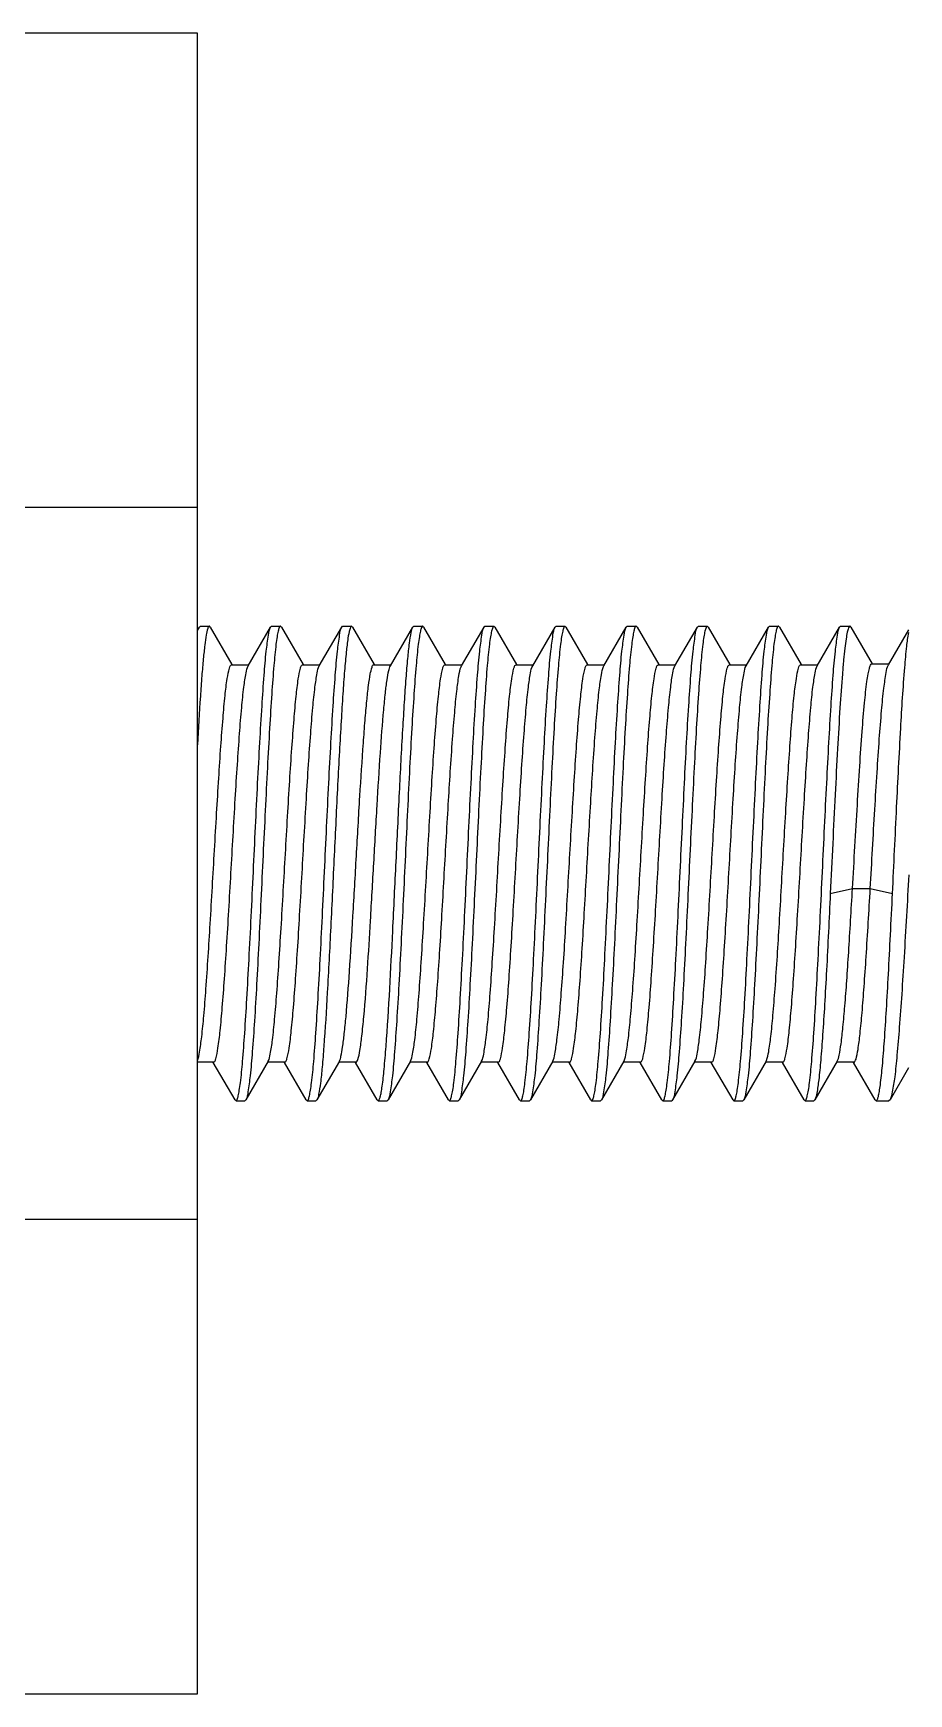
# Model space of a CAD drawing. Extents: x -409572 to -157272, y 600795 to 878326.
# Drawn here: x -391327.4 to -391234.4, y 801119.4 to 801295.6 of the extents above; entities that cross this region are included whole.
import ezdxf

# ---------------------------------------------------------------- set-up
doc = ezdxf.new("R2010")
doc.units = 0
doc.header["$LTSCALE"] = 1000
doc.header["$MEASUREMENT"] = 0
doc.layers.get('0').update_dxf_attribs({"linetype": 'CONTINUOUS'})

msp = doc.modelspace()

# ---------------------------------------------------------------- linework, layer by layer
at = {"linetype": 'CONTINUOUS'}
for p, q in [((-391309.92, 801295.6), (-391525.45, 801295.6)), ((-391309.92, 801119.4), (-391309.92, 801295.6)), ((-391309.92, 801245.26), (-391330.06, 801245.26)), ((-391309.92, 801232.22), (-391309.71, 801232.59)), ((-391309.71, 801232.59), (-391309.61, 801232.67)), ((-391309.61, 801232.67), (-391308.66, 801232.67)), ((-391309.61, 801232.67), (-391308.66, 801232.67)), ((-391308.66, 801232.67), (-391308.68, 801232.67)), ((-391308.56, 801232.59), (-391308.66, 801232.67)), ((-391308.56, 801232.59), (-391306.26, 801228.62)), ((-391304.54, 801228.49), (-391302.16, 801232.59)), ((-391302.16, 801232.59), (-391302.06, 801232.67)), ((-391302.06, 801232.67), (-391301.11, 801232.67)), ((-391302.06, 801232.67), (-391301.11, 801232.67)), ((-391301.11, 801232.67), (-391301.13, 801232.67)), ((-391301.01, 801232.59), (-391301.11, 801232.67)), ((-391301.01, 801232.59), (-391298.71, 801228.62)), ((-391296.99, 801228.49), (-391294.6, 801232.59)), ((-391294.6, 801232.59), (-391294.51, 801232.67)), ((-391294.51, 801232.67), (-391293.56, 801232.67)), ((-391294.51, 801232.67), (-391293.56, 801232.67)), ((-391293.56, 801232.67), (-391293.57, 801232.67)), ((-391293.46, 801232.59), (-391293.56, 801232.67)), ((-391293.46, 801232.59), (-391291.16, 801228.62)), ((-391289.44, 801228.49), (-391287.05, 801232.59)), ((-391287.05, 801232.59), (-391286.95, 801232.67)), ((-391286.95, 801232.67), (-391286.01, 801232.67)), ((-391286.95, 801232.67), (-391286.01, 801232.67)), ((-391286.01, 801232.67), (-391286.02, 801232.67)), ((-391285.91, 801232.59), (-391286.01, 801232.67)), ((-391285.91, 801232.59), (-391283.61, 801228.62)), ((-391281.88, 801228.49), (-391279.5, 801232.59)), ((-391279.5, 801232.59), (-391279.4, 801232.67)), ((-391279.4, 801232.67), (-391278.46, 801232.67)), ((-391279.4, 801232.67), (-391278.46, 801232.67)), ((-391278.46, 801232.67), (-391278.47, 801232.67)), ((-391278.36, 801232.59), (-391278.46, 801232.67)), ((-391278.36, 801232.59), (-391276.06, 801228.62)), ((-391274.33, 801228.49), (-391271.95, 801232.59)), ((-391271.95, 801232.59), (-391271.85, 801232.67)), ((-391271.85, 801232.67), (-391270.91, 801232.67)), ((-391271.85, 801232.67), (-391270.91, 801232.67)), ((-391270.91, 801232.67), (-391270.92, 801232.67)), ((-391270.81, 801232.59), (-391270.91, 801232.67)), ((-391270.81, 801232.59), (-391268.51, 801228.62)), ((-391266.78, 801228.49), (-391264.4, 801232.59)), ((-391264.4, 801232.59), (-391264.3, 801232.67)), ((-391264.3, 801232.67), (-391263.36, 801232.67)), ((-391264.3, 801232.67), (-391263.36, 801232.67)), ((-391263.36, 801232.67), (-391263.37, 801232.67)), ((-391263.26, 801232.59), (-391263.36, 801232.67)), ((-391263.26, 801232.59), (-391260.96, 801228.62)), ((-391259.23, 801228.49), (-391256.85, 801232.59)), ((-391256.85, 801232.59), (-391256.75, 801232.67)), ((-391256.75, 801232.67), (-391255.8, 801232.67)), ((-391256.75, 801232.67), (-391255.8, 801232.67)), ((-391255.8, 801232.67), (-391255.82, 801232.67)), ((-391255.71, 801232.59), (-391255.8, 801232.67)), ((-391255.71, 801232.59), (-391253.41, 801228.62)), ((-391251.68, 801228.49), (-391249.3, 801232.59)), ((-391249.3, 801232.59), (-391249.2, 801232.67)), ((-391249.2, 801232.67), (-391248.25, 801232.67)), ((-391249.2, 801232.67), (-391248.25, 801232.67)), ((-391248.25, 801232.67), (-391248.27, 801232.67)), ((-391248.15, 801232.59), (-391248.25, 801232.67)), ((-391248.15, 801232.59), (-391245.85, 801228.62)), ((-391244.13, 801228.49), (-391241.75, 801232.59)), ((-391241.75, 801232.59), (-391241.65, 801232.67)), ((-391241.65, 801232.67), (-391240.65, 801232.67)), ((-391241.65, 801232.67), (-391240.65, 801232.67)), ((-391240.65, 801232.67), (-391240.67, 801232.67)), ((-391240.55, 801232.58), (-391240.65, 801232.67)), ((-391240.55, 801232.58), (-391238.3, 801228.7)), ((-391236.57, 801228.58), (-391234.41, 801232.29)), ((-391306.31, 801228.59), (-391304.48, 801228.59)), ((-391298.76, 801228.59), (-391296.93, 801228.59)), ((-391291.21, 801228.59), (-391289.38, 801228.59)), ((-391283.65, 801228.59), (-391281.83, 801228.59)), ((-391281.94, 801228.37), (-391281.88, 801228.49)), ((-391276.1, 801228.59), (-391274.27, 801228.59)), ((-391268.55, 801228.59), (-391266.72, 801228.59)), ((-391266.82, 801228.41), (-391266.78, 801228.49)), ((-391261, 801228.59), (-391259.17, 801228.59)), ((-391253.45, 801228.59), (-391251.62, 801228.59)), ((-391245.9, 801228.59), (-391244.07, 801228.59)), ((-391238.34, 801228.68), (-391236.51, 801228.68)), ((-391242.74, 801204.32), (-391240.39, 801204.84)), ((-391240.39, 801204.84), (-391238.5, 801204.84)), ((-391238.5, 801204.84), (-391236.14, 801204.32)), ((-391308.2, 801186.41), (-391309.92, 801186.41)), ((-391305.93, 801182.42), (-391308.24, 801186.38)), ((-391302.41, 801186.51), (-391304.79, 801182.42)), ((-391300.64, 801186.41), (-391302.47, 801186.41)), ((-391298.38, 801182.42), (-391300.69, 801186.38)), ((-391294.86, 801186.51), (-391297.24, 801182.42)), ((-391293.09, 801186.41), (-391294.92, 801186.41)), ((-391290.83, 801182.42), (-391293.14, 801186.38)), ((-391287.31, 801186.51), (-391289.69, 801182.42)), ((-391285.54, 801186.41), (-391287.37, 801186.41)), ((-391283.28, 801182.42), (-391285.59, 801186.38)), ((-391279.76, 801186.51), (-391282.13, 801182.42)), ((-391277.99, 801186.41), (-391279.82, 801186.41)), ((-391275.73, 801182.42), (-391278.04, 801186.38)), ((-391272.21, 801186.51), (-391274.58, 801182.42)), ((-391270.44, 801186.41), (-391272.27, 801186.41)), ((-391268.18, 801182.42), (-391270.48, 801186.38)), ((-391264.66, 801186.51), (-391267.03, 801182.42)), ((-391262.89, 801186.41), (-391264.72, 801186.41)), ((-391264.66, 801186.51), (-391264.63, 801186.57)), ((-391260.62, 801182.42), (-391262.93, 801186.38)), ((-391257.11, 801186.51), (-391259.48, 801182.42)), ((-391255.34, 801186.41), (-391257.17, 801186.41)), ((-391253.07, 801182.42), (-391255.38, 801186.38)), ((-391249.56, 801186.51), (-391251.93, 801182.42)), ((-391247.79, 801186.41), (-391249.62, 801186.41)), ((-391249.56, 801186.51), (-391249.51, 801186.61)), ((-391245.52, 801182.42), (-391247.83, 801186.38)), ((-391242.01, 801186.51), (-391244.38, 801182.42)), ((-391240.24, 801186.41), (-391242.06, 801186.41)), ((-391237.97, 801182.42), (-391240.28, 801186.38)), ((-391234.44, 801185.82), (-391236.4, 801182.44)), ((-391305.93, 801182.42), (-391305.83, 801182.33)), ((-391305.83, 801182.33), (-391304.89, 801182.33)), ((-391305.83, 801182.33), (-391304.89, 801182.33)), ((-391305.83, 801182.33), (-391305.82, 801182.33)), ((-391304.79, 801182.42), (-391304.89, 801182.33)), ((-391298.38, 801182.42), (-391298.28, 801182.33)), ((-391298.28, 801182.33), (-391297.34, 801182.33)), ((-391298.28, 801182.33), (-391297.34, 801182.33)), ((-391298.28, 801182.33), (-391298.27, 801182.33)), ((-391297.24, 801182.42), (-391297.34, 801182.33)), ((-391290.83, 801182.42), (-391290.73, 801182.33)), ((-391290.73, 801182.33), (-391289.78, 801182.33)), ((-391290.73, 801182.33), (-391289.78, 801182.33)), ((-391290.73, 801182.33), (-391290.72, 801182.33)), ((-391289.69, 801182.42), (-391289.78, 801182.33)), ((-391283.28, 801182.42), (-391283.18, 801182.33)), ((-391283.18, 801182.33), (-391282.23, 801182.33)), ((-391283.18, 801182.33), (-391282.23, 801182.33)), ((-391283.18, 801182.33), (-391283.17, 801182.33)), ((-391282.13, 801182.42), (-391282.23, 801182.33)), ((-391275.73, 801182.42), (-391275.63, 801182.33)), ((-391275.63, 801182.33), (-391274.68, 801182.33)), ((-391275.63, 801182.33), (-391274.68, 801182.33)), ((-391275.63, 801182.33), (-391275.61, 801182.33)), ((-391274.58, 801182.42), (-391274.68, 801182.33)), ((-391268.18, 801182.42), (-391268.08, 801182.33)), ((-391268.08, 801182.33), (-391267.13, 801182.33)), ((-391268.08, 801182.33), (-391267.13, 801182.33)), ((-391268.08, 801182.33), (-391268.06, 801182.33)), ((-391267.03, 801182.42), (-391267.13, 801182.33)), ((-391260.62, 801182.42), (-391260.53, 801182.33)), ((-391260.53, 801182.33), (-391259.58, 801182.33)), ((-391260.53, 801182.33), (-391259.58, 801182.33)), ((-391260.53, 801182.33), (-391260.51, 801182.33)), ((-391259.48, 801182.42), (-391259.58, 801182.33)), ((-391253.07, 801182.42), (-391252.97, 801182.33)), ((-391252.97, 801182.33), (-391252.03, 801182.33)), ((-391252.97, 801182.33), (-391252.03, 801182.33)), ((-391252.97, 801182.33), (-391252.96, 801182.33)), ((-391251.93, 801182.42), (-391252.03, 801182.33)), ((-391245.52, 801182.42), (-391245.42, 801182.33)), ((-391245.42, 801182.33), (-391244.48, 801182.33)), ((-391245.42, 801182.33), (-391244.48, 801182.33)), ((-391245.42, 801182.33), (-391245.41, 801182.33)), ((-391244.38, 801182.42), (-391244.48, 801182.33)), ((-391237.97, 801182.42), (-391237.87, 801182.33)), ((-391237.87, 801182.33), (-391236.53, 801182.33)), ((-391237.87, 801182.33), (-391236.53, 801182.33)), ((-391237.87, 801182.33), (-391237.86, 801182.33)), ((-391236.4, 801182.44), (-391236.53, 801182.33)), ((-391330.06, 801169.75), (-391309.92, 801169.75)), ((-391525.45, 801119.4), (-391309.92, 801119.4))]:
    msp.add_line(p, q, dxfattribs=at)
for points, knots in [([(-391308.68, 801232.67), (-391308.77, 801232.65), (-391308.88, 801232.26), (-391309.02, 801231.65), (-391309.16, 801230.55), (-391309.32, 801229.11), (-391309.47, 801227.29), (-391309.68, 801224.24), (-391309.83, 801221.8), (-391309.92, 801220.08)], [0, 0, 0, 0, 0.023088, 0.076942, 0.162256, 0.277921, 0.422109, 0.592457, 1, 1, 1, 1]), ([(-391305.82, 801182.33), (-391305.76, 801182.35), (-391305.67, 801182.55), (-391305.57, 801182.9), (-391305.46, 801183.51), (-391305.29, 801184.71), (-391305.1, 801186.74), (-391304.88, 801189.71), (-391304.66, 801193.32), (-391304.44, 801197.44), (-391304.21, 801201.93), (-391303.99, 801206.62), (-391303.76, 801211.34), (-391303.54, 801215.92), (-391303.31, 801220.2), (-391303.09, 801224.02), (-391302.86, 801227.24), (-391302.67, 801229.76), (-391302.43, 801231.44), (-391302.3, 801232.33), (-391302.16, 801232.59)], [0, 0, 0, 0, 0.003607, 0.01125, 0.023199, 0.039411, 0.0841, 0.143793, 0.216365, 0.29921, 0.389343, 0.483513, 0.57832, 0.670347, 0.756272, 0.832991, 0.897743, 0.948217, 0.982646, 1, 1, 1, 1]), ([(-391301.13, 801232.67), (-391301.18, 801232.66), (-391301.28, 801232.45), (-391301.38, 801232.1), (-391301.49, 801231.49), (-391301.65, 801230.29), (-391301.84, 801228.26), (-391302.06, 801225.3), (-391302.28, 801221.68), (-391302.51, 801217.56), (-391302.73, 801213.07), (-391302.96, 801208.38), (-391303.18, 801203.66), (-391303.41, 801199.08), (-391303.63, 801194.8), (-391303.85, 801190.98), (-391304.08, 801187.77), (-391304.28, 801185.24), (-391304.52, 801183.56), (-391304.64, 801182.67), (-391304.79, 801182.42)], [0, 0, 0, 0, 0.003611, 0.011257, 0.023208, 0.03942, 0.084105, 0.14379, 0.216353, 0.299192, 0.389318, 0.483476, 0.578271, 0.670286, 0.7562, 0.832918, 0.897679, 0.94817, 0.98262, 1, 1, 1, 1]), ([(-391298.27, 801182.33), (-391298.21, 801182.35), (-391298.11, 801182.55), (-391298.02, 801182.9), (-391297.91, 801183.51), (-391297.74, 801184.71), (-391297.55, 801186.74), (-391297.33, 801189.71), (-391297.11, 801193.32), (-391296.88, 801197.44), (-391296.66, 801201.93), (-391296.44, 801206.62), (-391296.21, 801211.34), (-391295.99, 801215.92), (-391295.76, 801220.2), (-391295.54, 801224.02), (-391295.31, 801227.24), (-391295.11, 801229.76), (-391294.87, 801231.44), (-391294.75, 801232.33), (-391294.6, 801232.59)], [0, 0, 0, 0, 0.003607, 0.01125, 0.023198, 0.03941, 0.084098, 0.143791, 0.216363, 0.299208, 0.389341, 0.48351, 0.578318, 0.670346, 0.756271, 0.83299, 0.897743, 0.948217, 0.982646, 1, 1, 1, 1]), ([(-391293.57, 801232.67), (-391293.62, 801232.66), (-391293.7, 801232.53), (-391293.83, 801232.13), (-391293.98, 801231.23), (-391294.15, 801229.78), (-391294.33, 801227.8), (-391294.5, 801225.36), (-391294.68, 801222.5), (-391294.86, 801219.29), (-391295.11, 801214.54), (-391295.41, 801208.34), (-391295.76, 801200.98), (-391296.11, 801194.22), (-391296.36, 801190), (-391296.51, 801188.09)], [0, 0, 0, 0, 0.002964, 0.008737, 0.029566, 0.062647, 0.107305, 0.162537, 0.227082, 0.299454, 0.377979, 0.546128, 0.716059, 0.872129, 1, 1, 1, 1]), ([(-391289.9, 801188.09), (-391289.59, 801192.17), (-391289.27, 801198.71), (-391288.83, 801207.7), (-391288.49, 801214.82), (-391288.2, 801220.46), (-391287.95, 801224.5), (-391287.78, 801227.02), (-391287.61, 801229.1), (-391287.44, 801230.73), (-391287.27, 801231.83), (-391287.15, 801232.41), (-391287.05, 801232.59)], [0, 0, 0, 0, 0.275142, 0.440178, 0.604823, 0.754782, 0.820106, 0.877048, 0.924377, 0.961083, 0.986411, 1, 1, 1, 1]), ([(-391286.02, 801232.67), (-391286.08, 801232.66), (-391286.18, 801232.45), (-391286.27, 801232.1), (-391286.38, 801231.49), (-391286.55, 801230.29), (-391286.74, 801228.26), (-391286.96, 801225.3), (-391287.18, 801221.68), (-391287.41, 801217.56), (-391287.63, 801213.07), (-391287.85, 801208.38), (-391288.08, 801203.66), (-391288.3, 801199.08), (-391288.53, 801194.8), (-391288.75, 801190.98), (-391288.98, 801187.77), (-391289.18, 801185.24), (-391289.42, 801183.56), (-391289.54, 801182.67), (-391289.69, 801182.42)], [0, 0, 0, 0, 0.003611, 0.011258, 0.023209, 0.039422, 0.084108, 0.143794, 0.216356, 0.299189, 0.389308, 0.483464, 0.57826, 0.670281, 0.756203, 0.832923, 0.897683, 0.948172, 0.982621, 1, 1, 1, 1]), ([(-391283.17, 801182.33), (-391283.11, 801182.35), (-391283.01, 801182.55), (-391282.92, 801182.9), (-391282.8, 801183.51), (-391282.64, 801184.71), (-391282.45, 801186.74), (-391282.23, 801189.71), (-391282.01, 801193.32), (-391281.78, 801197.44), (-391281.56, 801201.93), (-391281.33, 801206.62), (-391281.11, 801211.34), (-391280.88, 801215.92), (-391280.66, 801220.2), (-391280.44, 801224.02), (-391280.21, 801227.24), (-391280.01, 801229.76), (-391279.77, 801231.44), (-391279.65, 801232.33), (-391279.5, 801232.59)], [0, 0, 0, 0, 0.003606, 0.011248, 0.023195, 0.039405, 0.08409, 0.14378, 0.216352, 0.299204, 0.389345, 0.483519, 0.578326, 0.67035, 0.756268, 0.832985, 0.897739, 0.948216, 0.982646, 1, 1, 1, 1]), ([(-391278.47, 801232.67), (-391278.53, 801232.66), (-391278.62, 801232.45), (-391278.72, 801232.1), (-391278.83, 801231.49), (-391279, 801230.29), (-391279.19, 801228.26), (-391279.41, 801225.3), (-391279.63, 801221.68), (-391279.85, 801217.56), (-391280.08, 801213.07), (-391280.3, 801208.38), (-391280.53, 801203.66), (-391280.75, 801199.08), (-391280.98, 801194.8), (-391281.2, 801190.98), (-391281.43, 801187.77), (-391281.62, 801185.24), (-391281.86, 801183.56), (-391281.99, 801182.67), (-391282.13, 801182.42)], [0, 0, 0, 0, 0.003611, 0.011258, 0.023209, 0.039423, 0.08411, 0.143796, 0.216358, 0.299191, 0.38931, 0.483466, 0.578262, 0.670283, 0.756204, 0.832924, 0.897683, 0.948172, 0.982621, 1, 1, 1, 1]), ([(-391275.61, 801182.33), (-391275.56, 801182.35), (-391275.46, 801182.55), (-391275.36, 801182.9), (-391275.25, 801183.51), (-391275.09, 801184.71), (-391274.9, 801186.74), (-391274.68, 801189.71), (-391274.45, 801193.32), (-391274.23, 801197.44), (-391274.01, 801201.93), (-391273.78, 801206.62), (-391273.56, 801211.34), (-391273.33, 801215.92), (-391273.11, 801220.2), (-391272.89, 801224.02), (-391272.66, 801227.24), (-391272.46, 801229.76), (-391272.22, 801231.44), (-391272.1, 801232.33), (-391271.95, 801232.59)], [0, 0, 0, 0, 0.003606, 0.011248, 0.023195, 0.039405, 0.08409, 0.14378, 0.216352, 0.299203, 0.389344, 0.483517, 0.578325, 0.670349, 0.756267, 0.832984, 0.897738, 0.948215, 0.982646, 1, 1, 1, 1]), ([(-391270.92, 801232.67), (-391270.98, 801232.66), (-391271.07, 801232.45), (-391271.17, 801232.1), (-391271.28, 801231.49), (-391271.45, 801230.29), (-391271.64, 801228.26), (-391271.86, 801225.3), (-391272.08, 801221.68), (-391272.3, 801217.56), (-391272.53, 801213.07), (-391272.75, 801208.38), (-391272.98, 801203.66), (-391273.2, 801199.08), (-391273.43, 801194.8), (-391273.65, 801190.98), (-391273.87, 801187.77), (-391274.07, 801185.24), (-391274.31, 801183.56), (-391274.44, 801182.67), (-391274.58, 801182.42)], [0, 0, 0, 0, 0.003611, 0.011259, 0.02321, 0.039423, 0.084111, 0.143798, 0.21636, 0.299193, 0.389312, 0.483468, 0.578264, 0.670284, 0.756205, 0.832924, 0.897684, 0.948172, 0.982621, 1, 1, 1, 1]), ([(-391268.06, 801182.33), (-391268, 801182.35), (-391267.91, 801182.55), (-391267.81, 801182.9), (-391267.7, 801183.51), (-391267.54, 801184.71), (-391267.35, 801186.74), (-391267.13, 801189.71), (-391266.9, 801193.32), (-391266.68, 801197.44), (-391266.46, 801201.93), (-391266.23, 801206.62), (-391266.01, 801211.34), (-391265.78, 801215.92), (-391265.56, 801220.2), (-391265.34, 801224.02), (-391265.11, 801227.24), (-391264.91, 801229.76), (-391264.67, 801231.44), (-391264.55, 801232.33), (-391264.4, 801232.59)], [0, 0, 0, 0, 0.003606, 0.011248, 0.023195, 0.039405, 0.08409, 0.143779, 0.216351, 0.299203, 0.389343, 0.483516, 0.578323, 0.670348, 0.756266, 0.832984, 0.897738, 0.948215, 0.982646, 1, 1, 1, 1]), ([(-391263.37, 801232.67), (-391263.43, 801232.66), (-391263.52, 801232.45), (-391263.62, 801232.1), (-391263.73, 801231.49), (-391263.89, 801230.29), (-391264.09, 801228.26), (-391264.31, 801225.29), (-391264.53, 801221.68), (-391264.75, 801217.56), (-391264.98, 801213.07), (-391265.2, 801208.38), (-391265.43, 801203.66), (-391265.65, 801199.08), (-391265.88, 801194.8), (-391266.1, 801190.98), (-391266.32, 801187.77), (-391266.52, 801185.24), (-391266.76, 801183.56), (-391266.89, 801182.67), (-391267.03, 801182.42)], [0, 0, 0, 0, 0.003612, 0.011261, 0.023213, 0.039428, 0.084118, 0.143807, 0.216371, 0.299205, 0.389325, 0.48348, 0.578274, 0.670292, 0.75621, 0.832928, 0.897687, 0.948173, 0.982621, 1, 1, 1, 1]), ([(-391260.51, 801182.33), (-391260.45, 801182.35), (-391260.36, 801182.55), (-391260.26, 801182.9), (-391260.15, 801183.51), (-391259.99, 801184.71), (-391259.79, 801186.74), (-391259.57, 801189.71), (-391259.35, 801193.32), (-391259.13, 801197.44), (-391258.9, 801201.93), (-391258.68, 801206.62), (-391258.45, 801211.34), (-391258.23, 801215.92), (-391258.01, 801220.2), (-391257.79, 801224.02), (-391257.56, 801227.24), (-391257.36, 801229.76), (-391257.12, 801231.44), (-391257, 801232.33), (-391256.85, 801232.59)], [0, 0, 0, 0, 0.003606, 0.011247, 0.023194, 0.039403, 0.084087, 0.143776, 0.216347, 0.299198, 0.389337, 0.483508, 0.578316, 0.670341, 0.75626, 0.832979, 0.897735, 0.948214, 0.982645, 1, 1, 1, 1]), ([(-391255.82, 801232.67), (-391255.88, 801232.66), (-391255.97, 801232.45), (-391256.07, 801232.1), (-391256.18, 801231.49), (-391256.34, 801230.29), (-391256.54, 801228.26), (-391256.76, 801225.29), (-391256.98, 801221.68), (-391257.2, 801217.56), (-391257.43, 801213.07), (-391257.65, 801208.38), (-391257.88, 801203.66), (-391258.1, 801199.08), (-391258.32, 801194.8), (-391258.54, 801190.98), (-391258.77, 801187.77), (-391258.97, 801185.24), (-391259.21, 801183.56), (-391259.33, 801182.67), (-391259.48, 801182.42)], [0, 0, 0, 0, 0.003612, 0.011261, 0.023214, 0.039428, 0.084119, 0.143809, 0.216373, 0.299207, 0.389327, 0.483482, 0.578276, 0.670293, 0.756211, 0.832929, 0.897687, 0.948174, 0.982621, 1, 1, 1, 1]), ([(-391252.96, 801182.33), (-391252.9, 801182.35), (-391252.81, 801182.55), (-391252.71, 801182.9), (-391252.6, 801183.51), (-391252.44, 801184.71), (-391252.24, 801186.74), (-391252.02, 801189.71), (-391251.8, 801193.32), (-391251.58, 801197.44), (-391251.35, 801201.93), (-391251.13, 801206.62), (-391250.9, 801211.34), (-391250.68, 801215.92), (-391250.45, 801220.2), (-391250.23, 801224.02), (-391250.01, 801227.24), (-391249.81, 801229.76), (-391249.57, 801231.44), (-391249.44, 801232.33), (-391249.3, 801232.59)], [0, 0, 0, 0, 0.003606, 0.011247, 0.023193, 0.039403, 0.084087, 0.143775, 0.216347, 0.299197, 0.389335, 0.483507, 0.578314, 0.670339, 0.756259, 0.832978, 0.897734, 0.948214, 0.982645, 1, 1, 1, 1]), ([(-391248.27, 801232.67), (-391248.33, 801232.66), (-391248.42, 801232.45), (-391248.52, 801232.1), (-391248.63, 801231.49), (-391248.79, 801230.29), (-391248.98, 801228.26), (-391249.2, 801225.29), (-391249.43, 801221.68), (-391249.65, 801217.56), (-391249.87, 801213.07), (-391250.1, 801208.38), (-391250.32, 801203.66), (-391250.55, 801199.08), (-391250.77, 801194.8), (-391250.99, 801190.98), (-391251.22, 801187.77), (-391251.42, 801185.24), (-391251.66, 801183.56), (-391251.78, 801182.67), (-391251.93, 801182.42)], [0, 0, 0, 0, 0.003613, 0.011261, 0.023214, 0.039429, 0.08412, 0.143811, 0.216375, 0.299209, 0.389329, 0.483484, 0.578278, 0.670294, 0.756212, 0.83293, 0.897688, 0.948174, 0.982621, 1, 1, 1, 1]), ([(-391245.41, 801182.33), (-391245.35, 801182.35), (-391245.26, 801182.55), (-391245.16, 801182.9), (-391245.05, 801183.51), (-391244.88, 801184.71), (-391244.69, 801186.74), (-391244.47, 801189.71), (-391244.25, 801193.32), (-391244.03, 801197.44), (-391243.8, 801201.93), (-391243.58, 801206.62), (-391243.35, 801211.34), (-391243.13, 801215.92), (-391242.9, 801220.2), (-391242.68, 801224.02), (-391242.46, 801227.24), (-391242.26, 801229.76), (-391242.02, 801231.44), (-391241.89, 801232.33), (-391241.75, 801232.59)], [0, 0, 0, 0, 0.003606, 0.011247, 0.023193, 0.039403, 0.084086, 0.143774, 0.216346, 0.299196, 0.389334, 0.483505, 0.578313, 0.670338, 0.756258, 0.832977, 0.897733, 0.948213, 0.982645, 1, 1, 1, 1]), ([(-391240.67, 801232.67), (-391240.74, 801232.65), (-391240.85, 801232.4), (-391240.96, 801231.98), (-391241.09, 801231.24), (-391241.21, 801230.26), (-391241.34, 801229.03), (-391241.52, 801226.92), (-391241.74, 801223.78), (-391241.99, 801219.51), (-391242.24, 801214.71), (-391242.49, 801209.58), (-391242.66, 801206.09), (-391242.74, 801204.32)], [0, 0, 0, 0, 0.00759, 0.023989, 0.049698, 0.084571, 0.128273, 0.180348, 0.307263, 0.459782, 0.631209, 0.813963, 1, 1, 1, 1]), ([(-391236.14, 801204.32), (-391235.99, 801207.38), (-391235.72, 801213.22), (-391235.31, 801221.22), (-391234.97, 801226.91), (-391234.66, 801230.29), (-391234.51, 801231.52), (-391234.41, 801232)], [0, 0, 0, 0, 0.33063, 0.632635, 0.865973, 0.946815, 1, 1, 1, 1]), ([(-391309.92, 801186.6), (-391309.8, 801186.88), (-391309.65, 801187.73), (-391309.43, 801189.31), (-391309.22, 801191.54), (-391308.91, 801195.54), (-391308.54, 801201.4), (-391308.19, 801207.62), (-391307.89, 801212.77), (-391307.67, 801216.44), (-391307.45, 801219.8), (-391307.23, 801222.73), (-391307.02, 801225.13), (-391306.81, 801226.89), (-391306.61, 801227.98), (-391306.47, 801228.45), (-391306.36, 801228.59), (-391306.31, 801228.59)], [0, 0, 0, 0, 0.021934, 0.060252, 0.1138, 0.180755, 0.345177, 0.530709, 0.623344, 0.711545, 0.792219, 0.862544, 0.920069, 0.962821, 0.989426, 0.996537, 1, 1, 1, 1]), ([(-391308.2, 801186.41), (-391308.15, 801186.41), (-391308.04, 801186.56), (-391307.89, 801187.04), (-391307.69, 801188.16), (-391307.48, 801189.96), (-391307.26, 801192.41), (-391307.04, 801195.4), (-391306.81, 801198.82), (-391306.59, 801202.56), (-391306.29, 801207.78), (-391306, 801212.95), (-391305.69, 801217.89), (-391305.47, 801221.12), (-391305.25, 801223.85), (-391305.04, 801226.01), (-391304.81, 801227.48), (-391304.67, 801228.26), (-391304.54, 801228.49)], [0, 0, 0, 0, 0.003515, 0.010772, 0.03795, 0.08161, 0.140308, 0.211978, 0.294061, 0.383612, 0.477415, 0.664253, 0.750571, 0.827951, 0.893624, 0.945254, 0.981055, 1, 1, 1, 1]), ([(-391302.41, 801186.51), (-391302.28, 801186.74), (-391302.14, 801187.52), (-391301.91, 801188.99), (-391301.71, 801191.15), (-391301.48, 801193.89), (-391301.26, 801197.12), (-391300.95, 801202.06), (-391300.66, 801207.23), (-391300.36, 801212.44), (-391300.14, 801216.18), (-391299.91, 801219.61), (-391299.69, 801222.59), (-391299.47, 801225.05), (-391299.27, 801226.85), (-391299.07, 801227.96), (-391298.92, 801228.45), (-391298.81, 801228.59), (-391298.76, 801228.59)], [0, 0, 0, 0, 0.018976, 0.054803, 0.106453, 0.172139, 0.249526, 0.335844, 0.522668, 0.616459, 0.705997, 0.788066, 0.859722, 0.918409, 0.962059, 0.989231, 0.996484, 1, 1, 1, 1]), ([(-391300.64, 801186.41), (-391300.6, 801186.41), (-391300.49, 801186.56), (-391300.34, 801187.04), (-391300.13, 801188.16), (-391299.93, 801189.96), (-391299.71, 801192.41), (-391299.49, 801195.4), (-391299.26, 801198.82), (-391299.04, 801202.56), (-391298.74, 801207.78), (-391298.45, 801212.95), (-391298.14, 801217.89), (-391297.92, 801221.12), (-391297.7, 801223.85), (-391297.49, 801226.01), (-391297.26, 801227.48), (-391297.12, 801228.26), (-391296.99, 801228.49)], [0, 0, 0, 0, 0.003517, 0.010771, 0.037949, 0.081609, 0.140308, 0.211979, 0.294062, 0.383613, 0.477416, 0.664254, 0.750571, 0.827951, 0.893623, 0.945253, 0.981055, 1, 1, 1, 1]), ([(-391294.15, 801191.24), (-391294.01, 801192.84), (-391293.75, 801196.4), (-391293.4, 801202.1), (-391293.05, 801208.29), (-391292.7, 801214.42), (-391292.39, 801219.21), (-391292.14, 801222.58), (-391291.96, 801224.63), (-391291.79, 801226.24), (-391291.61, 801227.5), (-391291.46, 801228.14), (-391291.31, 801228.59), (-391291.21, 801228.59)], [0, 0, 0, 0, 0.128499, 0.285338, 0.455997, 0.624629, 0.775582, 0.839957, 0.89488, 0.939089, 0.971598, 0.991791, 1, 1, 1, 1]), ([(-391292.26, 801191.24), (-391291.96, 801194.63), (-391291.63, 801200.07), (-391291.2, 801207.54), (-391290.87, 801213.48), (-391290.53, 801218.91), (-391290.24, 801222.89), (-391289.99, 801225.47), (-391289.82, 801226.86), (-391289.65, 801227.82), (-391289.53, 801228.33), (-391289.44, 801228.49)], [0, 0, 0, 0, 0.273163, 0.437049, 0.600835, 0.7505, 0.873256, 0.921165, 0.958687, 0.985083, 1, 1, 1, 1]), ([(-391287.31, 801186.51), (-391287.18, 801186.74), (-391287.04, 801187.52), (-391286.81, 801188.99), (-391286.6, 801191.15), (-391286.38, 801193.89), (-391286.16, 801197.12), (-391285.85, 801202.06), (-391285.56, 801207.23), (-391285.26, 801212.44), (-391285.04, 801216.18), (-391284.81, 801219.61), (-391284.59, 801222.59), (-391284.37, 801225.05), (-391284.16, 801226.85), (-391283.96, 801227.96), (-391283.81, 801228.45), (-391283.7, 801228.59), (-391283.65, 801228.59)], [0, 0, 0, 0, 0.018976, 0.054803, 0.106453, 0.172139, 0.249526, 0.335844, 0.522668, 0.61646, 0.705997, 0.788066, 0.859722, 0.918409, 0.962059, 0.989231, 0.996485, 1, 1, 1, 1]), ([(-391285.54, 801186.41), (-391285.49, 801186.41), (-391285.39, 801186.55), (-391285.24, 801187.02), (-391285.04, 801188.1), (-391284.84, 801189.85), (-391284.62, 801192.23), (-391284.4, 801195.14), (-391284.18, 801198.48), (-391283.96, 801202.13), (-391283.67, 801207.26), (-391283.32, 801213.47), (-391282.95, 801219.32), (-391282.64, 801223.34), (-391282.43, 801225.59), (-391282.21, 801227.2), (-391282.06, 801228.07), (-391281.94, 801228.37)], [0, 0, 0, 0, 0.003449, 0.010513, 0.036944, 0.079419, 0.136588, 0.206502, 0.286746, 0.374534, 0.46681, 0.651938, 0.816574, 0.883918, 0.938051, 0.977142, 1, 1, 1, 1]), ([(-391279.76, 801186.51), (-391279.63, 801186.74), (-391279.49, 801187.52), (-391279.26, 801188.99), (-391279.05, 801191.15), (-391278.83, 801193.89), (-391278.61, 801197.12), (-391278.3, 801202.06), (-391278.01, 801207.23), (-391277.71, 801212.44), (-391277.48, 801216.18), (-391277.26, 801219.61), (-391277.04, 801222.59), (-391276.82, 801225.05), (-391276.61, 801226.85), (-391276.41, 801227.96), (-391276.26, 801228.45), (-391276.15, 801228.59), (-391276.1, 801228.59)], [0, 0, 0, 0, 0.018976, 0.054804, 0.106454, 0.17214, 0.249527, 0.335846, 0.522669, 0.61646, 0.705997, 0.788065, 0.859721, 0.918408, 0.962058, 0.98923, 0.996485, 1, 1, 1, 1]), ([(-391277.99, 801186.41), (-391277.94, 801186.41), (-391277.83, 801186.56), (-391277.68, 801187.04), (-391277.48, 801188.16), (-391277.28, 801189.96), (-391277.05, 801192.41), (-391276.83, 801195.4), (-391276.61, 801198.82), (-391276.39, 801202.56), (-391276.09, 801207.78), (-391275.8, 801212.95), (-391275.49, 801217.89), (-391275.27, 801221.12), (-391275.04, 801223.85), (-391274.84, 801226.01), (-391274.61, 801227.48), (-391274.47, 801228.26), (-391274.33, 801228.49)], [0, 0, 0, 0, 0.003514, 0.010772, 0.03795, 0.081609, 0.140308, 0.211978, 0.294061, 0.383612, 0.477416, 0.664254, 0.750572, 0.827952, 0.893624, 0.945254, 0.981055, 1, 1, 1, 1]), ([(-391272.21, 801186.51), (-391272.08, 801186.74), (-391271.94, 801187.52), (-391271.71, 801188.99), (-391271.5, 801191.15), (-391271.28, 801193.89), (-391271.05, 801197.12), (-391270.75, 801202.06), (-391270.46, 801207.23), (-391270.16, 801212.44), (-391269.93, 801216.18), (-391269.71, 801219.61), (-391269.49, 801222.59), (-391269.27, 801225.05), (-391269.06, 801226.85), (-391268.86, 801227.96), (-391268.71, 801228.45), (-391268.6, 801228.59), (-391268.55, 801228.59)], [0, 0, 0, 0, 0.018976, 0.054803, 0.106453, 0.172138, 0.249526, 0.335844, 0.522669, 0.61646, 0.705998, 0.788066, 0.859722, 0.918409, 0.962059, 0.98923, 0.996485, 1, 1, 1, 1]), ([(-391270.44, 801186.41), (-391270.39, 801186.41), (-391270.28, 801186.55), (-391270.13, 801187.03), (-391269.94, 801188.12), (-391269.73, 801189.88), (-391269.51, 801192.29), (-391269.29, 801195.22), (-391269.07, 801198.59), (-391268.85, 801202.27), (-391268.56, 801207.43), (-391268.2, 801213.65), (-391267.84, 801219.51), (-391267.52, 801223.51), (-391267.31, 801225.73), (-391267.09, 801227.3), (-391266.94, 801228.13), (-391266.82, 801228.41)], [0, 0, 0, 0, 0.00347, 0.010595, 0.037262, 0.080112, 0.137764, 0.208234, 0.289061, 0.377407, 0.470169, 0.655842, 0.820187, 0.887004, 0.940345, 0.978392, 1, 1, 1, 1]), ([(-391264.63, 801186.57), (-391264.5, 801186.83), (-391264.36, 801187.66), (-391264.14, 801189.2), (-391263.93, 801191.41), (-391263.7, 801194.18), (-391263.48, 801197.42), (-391263.18, 801202.34), (-391262.89, 801207.48), (-391262.59, 801212.66), (-391262.37, 801216.35), (-391262.15, 801219.74), (-391261.93, 801222.68), (-391261.71, 801225.1), (-391261.51, 801226.87), (-391261.31, 801227.97), (-391261.16, 801228.45), (-391261.05, 801228.59), (-391261, 801228.59)], [0, 0, 0, 0, 0.020929, 0.058407, 0.111315, 0.177843, 0.255662, 0.342027, 0.527997, 0.621023, 0.709674, 0.790819, 0.861592, 0.91951, 0.962564, 0.989361, 0.996518, 1, 1, 1, 1]), ([(-391262.89, 801186.41), (-391262.84, 801186.41), (-391262.73, 801186.56), (-391262.58, 801187.04), (-391262.38, 801188.16), (-391262.17, 801189.96), (-391261.95, 801192.41), (-391261.73, 801195.4), (-391261.51, 801198.82), (-391261.28, 801202.56), (-391260.98, 801207.78), (-391260.69, 801212.95), (-391260.39, 801217.89), (-391260.16, 801221.12), (-391259.94, 801223.85), (-391259.73, 801226.01), (-391259.51, 801227.48), (-391259.37, 801228.26), (-391259.23, 801228.49)], [0, 0, 0, 0, 0.003515, 0.010772, 0.03795, 0.081609, 0.140308, 0.211978, 0.294061, 0.383613, 0.477416, 0.664254, 0.750572, 0.827952, 0.893624, 0.945254, 0.981055, 1, 1, 1, 1]), ([(-391257.11, 801186.51), (-391256.97, 801186.74), (-391256.83, 801187.52), (-391256.6, 801188.99), (-391256.4, 801191.15), (-391256.17, 801193.89), (-391255.95, 801197.12), (-391255.65, 801202.06), (-391255.35, 801207.23), (-391255.06, 801212.44), (-391254.83, 801216.18), (-391254.61, 801219.61), (-391254.39, 801222.59), (-391254.17, 801225.05), (-391253.96, 801226.85), (-391253.76, 801227.96), (-391253.61, 801228.45), (-391253.5, 801228.59), (-391253.45, 801228.59)], [0, 0, 0, 0, 0.018976, 0.054803, 0.106453, 0.172138, 0.249526, 0.335844, 0.522669, 0.61646, 0.705998, 0.788066, 0.859722, 0.918408, 0.962058, 0.98923, 0.996486, 1, 1, 1, 1]), ([(-391255.34, 801186.41), (-391255.29, 801186.41), (-391255.18, 801186.56), (-391255.03, 801187.04), (-391254.83, 801188.16), (-391254.62, 801189.96), (-391254.4, 801192.41), (-391254.18, 801195.4), (-391253.96, 801198.82), (-391253.73, 801202.56), (-391253.43, 801207.78), (-391253.14, 801212.95), (-391252.84, 801217.89), (-391252.61, 801221.12), (-391252.39, 801223.85), (-391252.18, 801226.01), (-391251.95, 801227.48), (-391251.81, 801228.26), (-391251.68, 801228.49)], [0, 0, 0, 0, 0.003516, 0.010772, 0.03795, 0.08161, 0.140309, 0.211979, 0.294062, 0.383613, 0.477415, 0.664252, 0.75057, 0.82795, 0.893623, 0.945253, 0.981055, 1, 1, 1, 1]), ([(-391249.51, 801186.61), (-391249.39, 801186.9), (-391249.24, 801187.75), (-391249.02, 801189.34), (-391248.81, 801191.57), (-391248.49, 801195.58), (-391248.13, 801201.43), (-391247.78, 801207.65), (-391247.48, 801212.8), (-391247.26, 801216.47), (-391247.04, 801219.82), (-391246.82, 801222.74), (-391246.61, 801225.14), (-391246.4, 801226.89), (-391246.2, 801227.98), (-391246.06, 801228.45), (-391245.95, 801228.59), (-391245.9, 801228.59)], [0, 0, 0, 0, 0.022184, 0.060712, 0.114419, 0.181479, 0.345959, 0.531381, 0.623919, 0.712007, 0.792565, 0.862779, 0.920208, 0.962885, 0.989443, 0.996539, 1, 1, 1, 1]), ([(-391247.79, 801186.41), (-391247.74, 801186.41), (-391247.63, 801186.56), (-391247.48, 801187.04), (-391247.28, 801188.16), (-391247.07, 801189.96), (-391246.85, 801192.41), (-391246.63, 801195.4), (-391246.41, 801198.82), (-391246.18, 801202.56), (-391245.88, 801207.78), (-391245.59, 801212.95), (-391245.28, 801217.89), (-391245.06, 801221.12), (-391244.84, 801223.85), (-391244.63, 801226.01), (-391244.4, 801227.48), (-391244.26, 801228.26), (-391244.13, 801228.49)], [0, 0, 0, 0, 0.003515, 0.010772, 0.037949, 0.081609, 0.140307, 0.211978, 0.294061, 0.383613, 0.477416, 0.664254, 0.750572, 0.827952, 0.893624, 0.945254, 0.981055, 1, 1, 1, 1]), ([(-391240.39, 801204.84), (-391240.3, 801206.33), (-391240.13, 801209.29), (-391239.88, 801213.63), (-391239.63, 801217.69), (-391239.39, 801221.3), (-391239.14, 801224.28), (-391238.93, 801226.33), (-391238.75, 801227.54), (-391238.62, 801228.14), (-391238.52, 801228.48), (-391238.4, 801228.68), (-391238.34, 801228.68)], [0, 0, 0, 0, 0.187168, 0.370928, 0.54308, 0.695912, 0.822629, 0.917653, 0.951962, 0.977016, 0.992738, 1, 1, 1, 1]), ([(-391238.5, 801204.84), (-391238.34, 801207.63), (-391238.11, 801211.74), (-391237.79, 801217.03), (-391237.56, 801220.54), (-391237.32, 801223.52), (-391237.1, 801225.88), (-391236.86, 801227.48), (-391236.72, 801228.33), (-391236.57, 801228.58)], [0, 0, 0, 0, 0.352462, 0.517837, 0.667078, 0.794284, 0.894462, 0.96378, 1, 1, 1, 1]), ([(-391242.01, 801186.51), (-391241.89, 801186.7), (-391241.76, 801187.34), (-391241.56, 801188.54), (-391241.38, 801190.29), (-391241.18, 801192.52), (-391240.98, 801195.17), (-391240.71, 801199.32), (-391240.52, 801202.58), (-391240.39, 801204.84)], [0, 0, 0, 0, 0.036595, 0.103597, 0.199643, 0.322176, 0.467814, 0.632462, 1, 1, 1, 1]), ([(-391240.24, 801186.41), (-391240.19, 801186.41), (-391240.08, 801186.54), (-391239.94, 801186.98), (-391239.75, 801187.98), (-391239.56, 801189.61), (-391239.35, 801191.84), (-391239.14, 801194.57), (-391238.84, 801198.96), (-391238.64, 801202.43), (-391238.5, 801204.84)], [0, 0, 0, 0, 0.007446, 0.022456, 0.078431, 0.168451, 0.289886, 0.438909, 0.610718, 1, 1, 1, 1]), ([(-391234.41, 801206.29), (-391234.57, 801203.38), (-391234.81, 801199.16), (-391235.15, 801193.77), (-391235.4, 801190.3), (-391235.64, 801187.37), (-391235.86, 801185.08), (-391236.11, 801183.52), (-391236.26, 801182.69), (-391236.4, 801182.44)], [0, 0, 0, 0, 0.364296, 0.529536, 0.676394, 0.800243, 0.897208, 0.964341, 1, 1, 1, 1]), ([(-391242.74, 801204.32), (-391242.87, 801201.6), (-391243.06, 801197.67), (-391243.34, 801192.67), (-391243.54, 801189.49), (-391243.74, 801186.83), (-391243.93, 801184.76), (-391244.13, 801183.37), (-391244.25, 801182.63), (-391244.38, 801182.42)], [0, 0, 0, 0, 0.371283, 0.537217, 0.683502, 0.805941, 0.901057, 0.966223, 1, 1, 1, 1]), ([(-391237.86, 801182.33), (-391237.81, 801182.34), (-391237.71, 801182.52), (-391237.62, 801182.84), (-391237.52, 801183.37), (-391237.37, 801184.45), (-391237.18, 801186.25), (-391236.98, 801188.9), (-391236.77, 801192.15), (-391236.56, 801195.89), (-391236.35, 801200), (-391236.21, 801202.86), (-391236.14, 801204.32)], [0, 0, 0, 0, 0.007495, 0.02305, 0.047285, 0.080154, 0.170897, 0.292587, 0.441411, 0.612652, 0.800854, 1, 1, 1, 1]), ([(-391294.86, 801186.51), (-391294.77, 801186.67), (-391294.65, 801187.19), (-391294.48, 801188.16), (-391294.31, 801189.57), (-391294.21, 801190.64), (-391294.15, 801191.24)], [0, 0, 0, 0, 0.117636, 0.32586, 0.622078, 1, 1, 1, 1]), ([(-391293.09, 801186.41), (-391293.05, 801186.41), (-391292.95, 801186.52), (-391292.81, 801186.93), (-391292.63, 801187.85), (-391292.44, 801189.35), (-391292.33, 801190.55), (-391292.26, 801191.24)], [0, 0, 0, 0, 0.026262, 0.07815, 0.270743, 0.58079, 1, 1, 1, 1]), ([(-391296.51, 801188.09), (-391296.56, 801187.36), (-391296.67, 801186.06), (-391296.83, 801184.36), (-391297.02, 801183.21), (-391297.13, 801182.6), (-391297.24, 801182.42)], [0, 0, 0, 0, 0.385275, 0.684175, 0.890131, 1, 1, 1, 1]), ([(-391290.72, 801182.33), (-391290.67, 801182.34), (-391290.58, 801182.5), (-391290.49, 801182.79), (-391290.4, 801183.27), (-391290.25, 801184.24), (-391290.08, 801185.87), (-391289.96, 801187.28), (-391289.9, 801188.09)], [0, 0, 0, 0, 0.026065, 0.079236, 0.161849, 0.273851, 0.583482, 1, 1, 1, 1])]:
    msp.add_open_spline(points, degree=3, knots=knots, dxfattribs=at)

doc.saveas('drawing.dxf')
